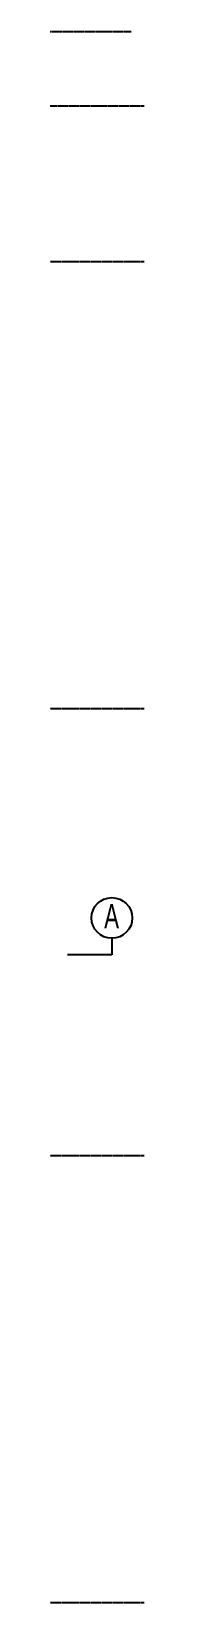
# Model space of a CAD drawing. Extents: x -95606 to 113309, y -42160 to -940.
# Drawn here: x -31381 to -31342, y -20478 to -19751 of the extents above; entities that cross this region are included whole.
import ezdxf

# ---------------------------------------------------------------- set-up
doc = ezdxf.new("R2010")
doc.units = 0
doc.header["$LTSCALE"] = 0.02
doc.header["$MEASUREMENT"] = 0
doc.linetypes.add('CENTER', pattern=[50.8, 31.75, -6.35, 6.35, -6.35])
doc.layers.add('dimentions', color=8, linetype='CONTINUOUS')
doc.layers.add('GRID', color=8, linetype='CENTER')
doc.styles.add('style9', font='romans.shx', dxfattribs={"width": 0.8, "height": 4})

msp = doc.modelspace()

# ---------------------------------------------------------------- linework, layer by layer
at = {"layer": 'dimentions', "color": 4}
for p, q in [((-31357.302, -20170.755), (-31357.302, -20178.368)), ((-31357.302, -20178.368), (-31377.773, -20178.368))]:
    msp.add_line(p, q, dxfattribs=at)
msp.add_circle((-31357.302, -20161.332), 9.422, dxfattribs=at)
at = {"layer": 'GRID'}
for p, q in [((-33071.681, -19750.843), (-31348.425, -19750.843)), ((-33106.502, -19785.343), (-31342.425, -19785.343)), ((-33106.518, -19857.343), (-31342.425, -19857.343)), ((-33106.518, -20064.343), (-31342.425, -20064.343)), ((-33106.518, -20271.343), (-31342.425, -20271.343)), ((-33106.518, -20478.343), (-31342.425, -20478.343))]:
    msp.add_line(p, q, dxfattribs=at)

# ---------------------------------------------------------------- texts
at = {"layer": 'dimentions', "color": 4, "insert": (-31357.422, -20160.521), "char_height": 11.21657, "width": 292.17453, "attachment_point": 5, "style": 'style9'}
msp.add_mtext('{\\fSwis721 Cn BT|b0|i0|c0|p34;A}', dxfattribs=at)

doc.saveas('drawing.dxf')
